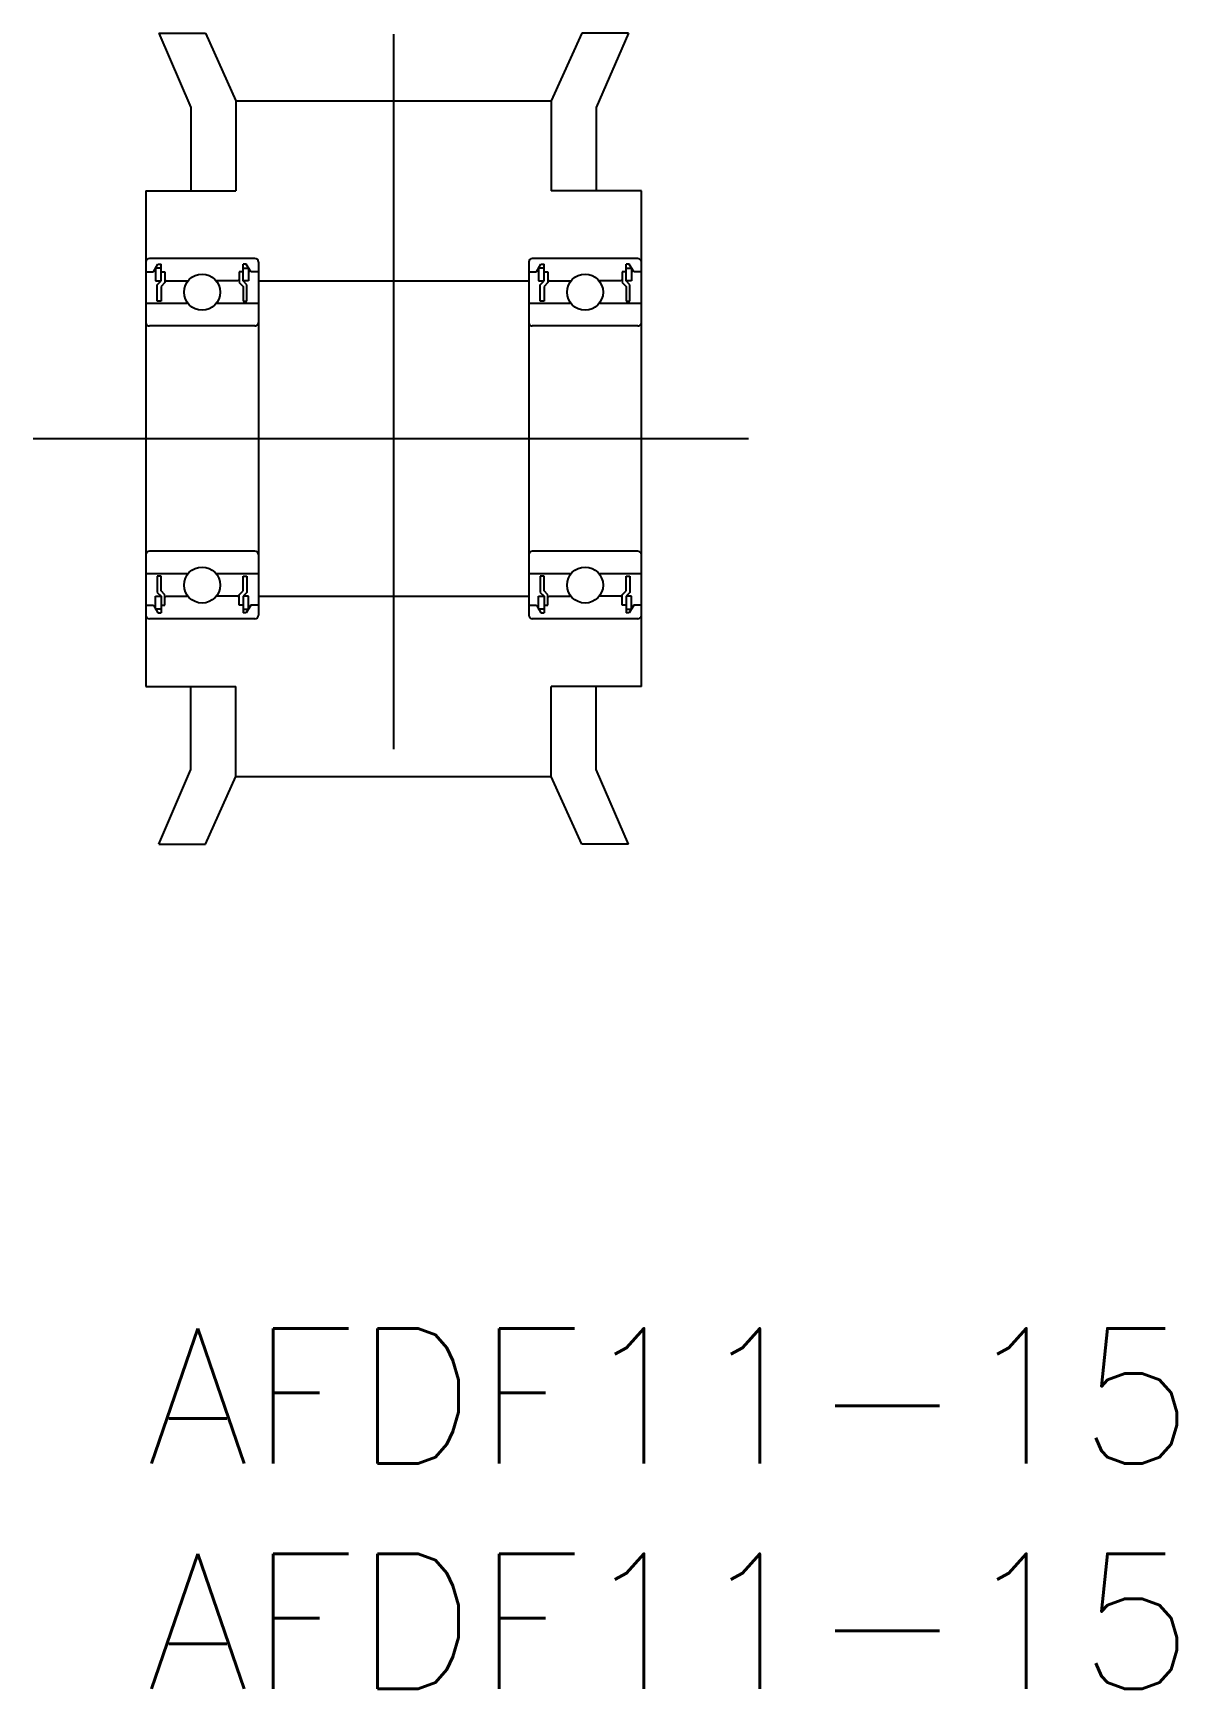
# Model space of a CAD drawing. Extents: x -2.5 to 22.9, y -8 to 28.8.
import ezdxf

# ---------------------------------------------------------------- set-up
doc = ezdxf.new("R2010")
doc.units = 0
doc.header["$LTSCALE"] = 0.5
doc.linetypes.add('CENTER', pattern=[50.8, 31.75, -6.35, 6.35, -6.35])
doc.layers.get('0').update_dxf_attribs({"linetype": 'CONTINUOUS'})
doc.layers.add('CENTER', color=1, linetype='CENTER')
doc.styles.get("Standard").update_dxf_attribs({"font": 'txt.shx', "height": 3, "bigfont": 'bigfont.shx'})

# ---------------------------------------------------------------- blocks, each defined once
blk = doc.blocks.new('*U10')
at = {"color": 7, "linetype": 'CONTINUOUS'}
blk.add_text('AFDF11-15', height=3, dxfattribs=at).set_placement((0, -3))
blk = doc.blocks.new('*U11')
at = {"color": 7, "linetype": 'CONTINUOUS'}
blk.add_text('AFDF11-15', height=3, dxfattribs=at).set_placement((0, -8))

msp = doc.modelspace()

# ---------------------------------------------------------------- linework, layer by layer
at = {"color": 7, "linetype": 'CONTINUOUS'}
for p, q in [((0.289, 28.751), (1, 27.1)), ((0.289, 28.751), (1.325, 28.751)), ((1.325, 28.751), (2, 27.251)), ((9.675, 28.751), (9, 27.251)), ((10.711, 28.751), (9.675, 28.751)), ((10.711, 28.751), (10, 27.1)), ((2, 27.251), (9, 27.251)), ((2, 27.251), (2, 25.251)), ((9, 27.251), (9, 25.251)), ((1, 27.1), (1, 25.251)), ((10, 27.1), (10, 25.251)), ((0, 25.251), (0, 14.251)), ((0, 25.251), (2, 25.251)), ((11, 25.251), (9, 25.251)), ((11, 14.251), (11, 25.251)), ((2.42, 23.751), (0.08, 23.751)), ((0.17, 23.451), (0.268, 23.621)), ((0.219, 23.536), (0.219, 23.251)), ((0.34, 23.536), (0.219, 23.536)), ((0.268, 23.621), (0.34, 23.621)), ((0.34, 23.251), (0.34, 23.621)), ((2.232, 23.621), (2.16, 23.621)), ((2.16, 23.251), (2.16, 23.621)), ((2.16, 23.536), (2.281, 23.536)), ((2.33, 23.451), (2.232, 23.621)), ((2.281, 23.536), (2.281, 23.251)), ((2.487, 23.715), (2.487, 23.715)), ((2.5, 23.671), (2.5, 15.831)), ((8.5, 23.671), (8.5, 15.831)), ((10.92, 23.751), (8.58, 23.751)), ((8.67, 23.451), (8.768, 23.621)), ((8.719, 23.536), (8.719, 23.251)), ((8.84, 23.536), (8.719, 23.536)), ((8.768, 23.621), (8.84, 23.621)), ((8.84, 23.251), (8.84, 23.621)), ((10.732, 23.621), (10.66, 23.621)), ((10.66, 23.251), (10.66, 23.621)), ((10.66, 23.536), (10.781, 23.536)), ((10.83, 23.451), (10.732, 23.621)), ((10.781, 23.536), (10.781, 23.251)), ((10.987, 23.715), (10.987, 23.715)), ((0, 23.451), (0.17, 23.451)), ((0.219, 23.251), (0.34, 23.251)), ((0.255, 23.166), (0.34, 23.251)), ((0.255, 22.801), (0.255, 23.166)), ((0.34, 23.451), (0.425, 23.451)), ((0.425, 23.216), (0.34, 23.131)), ((0.425, 23.451), (0.425, 23.216)), ((0.425, 23.281), (0.455, 23.251)), ((0.455, 23.251), (0.938, 23.251)), ((2.045, 23.251), (1.562, 23.251)), ((2.075, 23.281), (2.045, 23.251)), ((2.075, 23.451), (2.075, 23.216)), ((2.16, 23.451), (2.075, 23.451)), ((2.075, 23.216), (2.16, 23.131)), ((2.245, 23.166), (2.16, 23.251)), ((2.281, 23.251), (2.16, 23.251)), ((2.245, 22.801), (2.245, 23.166)), ((2.5, 23.451), (2.33, 23.451)), ((2.5, 23.251), (8.5, 23.251)), ((8.5, 23.451), (8.67, 23.451)), ((8.719, 23.251), (8.84, 23.251)), ((8.755, 23.166), (8.84, 23.251)), ((8.755, 22.801), (8.755, 23.166)), ((8.84, 23.451), (8.925, 23.451)), ((8.925, 23.216), (8.84, 23.131)), ((8.925, 23.451), (8.925, 23.216)), ((8.925, 23.281), (8.955, 23.251)), ((8.955, 23.251), (9.438, 23.251)), ((10.545, 23.251), (10.062, 23.251)), ((10.575, 23.281), (10.545, 23.251)), ((10.575, 23.451), (10.575, 23.216)), ((10.66, 23.451), (10.575, 23.451)), ((10.575, 23.216), (10.66, 23.131)), ((10.745, 23.166), (10.66, 23.251)), ((10.781, 23.251), (10.66, 23.251)), ((10.745, 22.801), (10.745, 23.166)), ((11, 23.451), (10.83, 23.451)), ((0.34, 22.801), (0.255, 22.801)), ((0.34, 23.131), (0.34, 22.801)), ((2.16, 23.131), (2.16, 22.801)), ((2.16, 22.801), (2.245, 22.801)), ((8.84, 22.801), (8.755, 22.801)), ((8.84, 23.131), (8.84, 22.801)), ((10.66, 23.131), (10.66, 22.801)), ((10.66, 22.801), (10.745, 22.801)), ((0.938, 22.751), (0, 22.751)), ((2.5, 22.751), (1.562, 22.751)), ((9.438, 22.751), (8.5, 22.751)), ((11, 22.751), (10.062, 22.751)), ((2.42, 22.251), (0.08, 22.251)), ((10.92, 22.251), (8.58, 22.251)), ((2.42, 17.251), (0.08, 17.251)), ((10.92, 17.251), (8.58, 17.251)), ((0.938, 16.751), (0, 16.751)), ((0.34, 16.701), (0.255, 16.701)), ((0.255, 16.701), (0.255, 16.336)), ((0.34, 16.372), (0.34, 16.701)), ((2.5, 16.751), (1.562, 16.751)), ((2.16, 16.701), (2.245, 16.701)), ((2.16, 16.372), (2.16, 16.701)), ((2.245, 16.701), (2.245, 16.336)), ((9.438, 16.751), (8.5, 16.751)), ((8.84, 16.701), (8.755, 16.701)), ((8.755, 16.701), (8.755, 16.336)), ((8.84, 16.372), (8.84, 16.701)), ((11, 16.751), (10.062, 16.751)), ((10.66, 16.701), (10.745, 16.701)), ((10.66, 16.372), (10.66, 16.701)), ((10.745, 16.701), (10.745, 16.336)), ((0.219, 15.966), (0.219, 16.251)), ((0.219, 16.251), (0.34, 16.251)), ((0.255, 16.336), (0.34, 16.251)), ((0.425, 16.287), (0.34, 16.372)), ((0.34, 16.251), (0.34, 15.881)), ((0.425, 16.051), (0.425, 16.287)), ((0.425, 16.221), (0.455, 16.251)), ((0.455, 16.251), (0.938, 16.251)), ((2.045, 16.251), (1.562, 16.251)), ((2.075, 16.221), (2.045, 16.251)), ((2.075, 16.287), (2.16, 16.372)), ((2.075, 16.051), (2.075, 16.287)), ((2.245, 16.336), (2.16, 16.251)), ((2.16, 16.251), (2.16, 15.881)), ((2.281, 16.251), (2.16, 16.251)), ((2.281, 15.966), (2.281, 16.251)), ((2.5, 16.251), (8.5, 16.251)), ((8.719, 15.966), (8.719, 16.251)), ((8.719, 16.251), (8.84, 16.251)), ((8.755, 16.336), (8.84, 16.251)), ((8.925, 16.287), (8.84, 16.372)), ((8.84, 16.251), (8.84, 15.881)), ((8.925, 16.051), (8.925, 16.287)), ((8.925, 16.221), (8.955, 16.251)), ((8.955, 16.251), (9.438, 16.251)), ((10.545, 16.251), (10.062, 16.251)), ((10.575, 16.221), (10.545, 16.251)), ((10.575, 16.287), (10.66, 16.372)), ((10.575, 16.051), (10.575, 16.287)), ((10.745, 16.336), (10.66, 16.251)), ((10.66, 16.251), (10.66, 15.881)), ((10.781, 16.251), (10.66, 16.251)), ((10.781, 15.966), (10.781, 16.251)), ((0, 16.051), (0.17, 16.051)), ((0.17, 16.051), (0.268, 15.881)), ((0.34, 15.966), (0.219, 15.966)), ((0.268, 15.881), (0.34, 15.881)), ((0.34, 16.051), (0.425, 16.051)), ((2.16, 16.051), (2.075, 16.051)), ((2.16, 15.966), (2.281, 15.966)), ((2.232, 15.881), (2.16, 15.881)), ((2.33, 16.051), (2.232, 15.881)), ((2.5, 16.051), (2.33, 16.051)), ((8.5, 16.051), (8.67, 16.051)), ((8.67, 16.051), (8.768, 15.881)), ((8.84, 15.966), (8.719, 15.966)), ((8.768, 15.881), (8.84, 15.881)), ((8.84, 16.051), (8.925, 16.051)), ((10.66, 16.051), (10.575, 16.051)), ((10.66, 15.966), (10.781, 15.966)), ((10.732, 15.881), (10.66, 15.881)), ((10.83, 16.051), (10.732, 15.881)), ((11, 16.051), (10.83, 16.051)), ((2.42, 15.751), (0.08, 15.751)), ((10.92, 15.751), (8.58, 15.751)), ((0, 14.251), (2, 14.251)), ((1, 12.403), (1, 14.251)), ((2, 12.251), (2, 14.251)), ((11, 14.251), (9, 14.251)), ((9, 12.251), (9, 14.251)), ((10, 12.403), (10, 14.251)), ((0.289, 10.751), (1, 12.403)), ((1.325, 10.751), (2, 12.251)), ((2, 12.251), (9, 12.251)), ((9.675, 10.751), (9, 12.251)), ((10.711, 10.751), (10, 12.403)), ((0.289, 10.751), (1.325, 10.751)), ((10.711, 10.751), (9.675, 10.751))]:
    msp.add_line(p, q, dxfattribs=at)
for centre in [(1.25, 23.001), (9.75, 23.001), (1.25, 16.501), (9.75, 16.501)]:
    msp.add_circle(centre, 0.4, dxfattribs=at)
for centre, start, end in [((0.08, 23.671), 90, 180), ((2.42, 23.671), 0, 90), ((8.58, 23.671), 90, 180), ((10.92, 23.671), 0, 90), ((0.08, 22.331), 180, 270), ((2.42, 22.331), 270, 0), ((8.58, 22.331), 180, 270), ((10.92, 22.331), 270, 0), ((0.08, 17.171), 90, 180), ((2.42, 17.171), 0, 90), ((8.58, 17.171), 90, 180), ((10.92, 17.171), 0, 90), ((0.08, 15.831), 180, 270), ((2.42, 15.831), 270, 0), ((8.58, 15.831), 180, 270), ((10.92, 15.831), 270, 0)]:
    msp.add_arc(centre, 0.08, start, end, dxfattribs=at)
at = {"layer": 'CENTER', "color": 1, "linetype": 'CENTER'}
for p, q in [((5.5, 28.731), (5.5, 10.771)), ((-2.5, 19.751), (13.5, 19.751))]:
    msp.add_line(p, q, dxfattribs=at)

# ---------------------------------------------------------------- block references
at = {"color": 7, "linetype": 'CONTINUOUS'}
for name in ['*U10', '*U11']:
    msp.add_blockref(name, (0, 0), dxfattribs=at)

doc.saveas('drawing.dxf')
